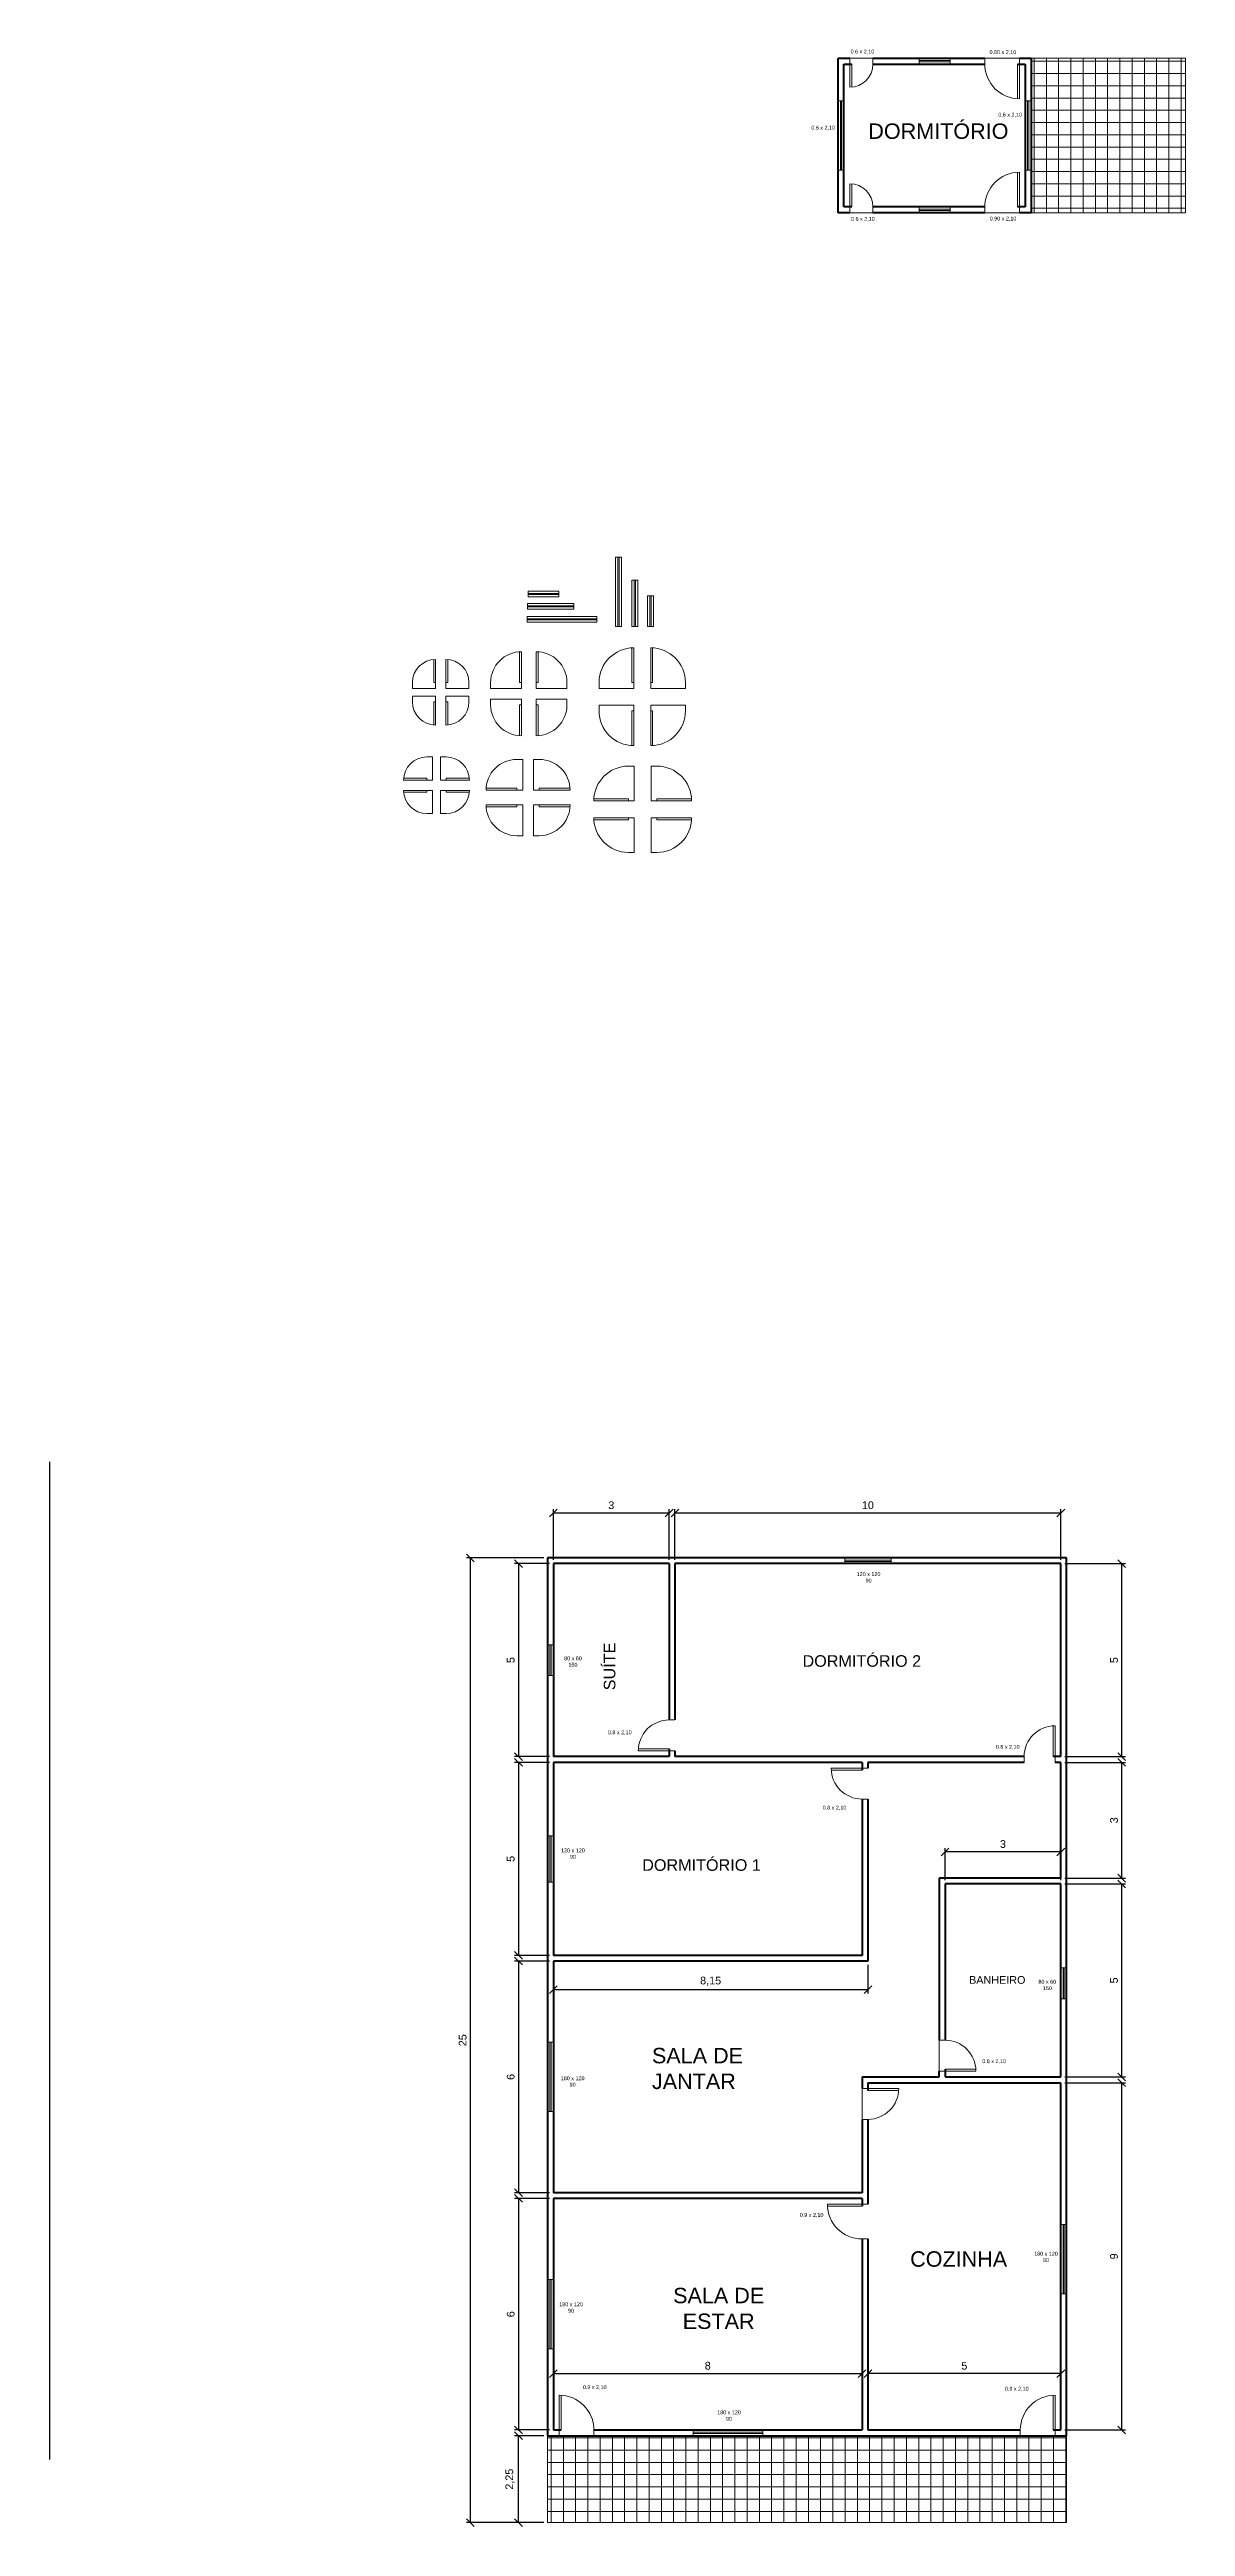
# Model space of a CAD drawing. Header units: millimetres. Extents: x 2213 to 2478, y 1506 to 1643.
# Drawn here: x 2258.6 to 2288, y 1578.9 to 1643 of the extents above; entities that cross this region are included whole.
import ezdxf

# ---------------------------------------------------------------- set-up
doc = ezdxf.new("R2010")
doc.units = ezdxf.units.MM
for name, color, linetype, lineweight in [('Detalhes e Hachuras', 1, 'Continuous', 9), ('Paredes', 4, 'Continuous', 40), ('Portas Janelas', 2, 'Continuous', 20), ('Textos', 3, 'Continuous', 30)]:
    doc.layers.add(name, color=color, linetype=linetype, lineweight=lineweight)
doc.styles.get("Standard").update_dxf_attribs({"font": 'arial.ttf'})
doc.dimstyles.new('ISO-25', dxfattribs={"dimtxt": 0.2, "dimasz": 0.2, "dimexe": 0.1, "dimexo": 0.1, "dimgap": 0.1, "dimtad": 1, "dimtxsty": 'Standard', "dimblk": 'OBLIQUE', "dimcen": 0, "dimclrd": 6, "dimclre": 6, "dimclrt": 6, "dimadec": 0, "dimazin": 0, "dimtfac": 1, "dimtmove": 0, "dimatfit": 3, "dimldrblk": 'OBLIQUE', "dimfxl": 1, "dimtfillclr": 6, "dimarcsym": 0})

# ---------------------------------------------------------------- blocks, each defined once
blk = doc.blocks.new('_Oblique')
at = {"color": 0, "linetype": 'ByBlock', "lineweight": -2}
blk.add_line((-0.5, -0.5), (0.5, 0.5), dxfattribs=at)
blk = doc.blocks.new('*D29')
at = {"layer": 'Defpoints', "color": 0, "transparency": 16777216}
for p in [(2271.638, 1603.813), (2270.734, 1598.813), (2271.638, 1598.813)]:
    blk.add_point(p, dxfattribs=at)
at = {"layer": 'Paredes', "color": 6, "lineweight": -2, "transparency": 16777216}
for p, q in [((2271.538, 1603.813), (2270.634, 1603.813)), ((2270.734, 1603.813), (2270.734, 1598.813)), ((2271.538, 1598.813), (2270.634, 1598.813))]:
    blk.add_line(p, q, dxfattribs=at)
at = {"layer": 'Paredes', "color": 6, "lineweight": -2, "transparency": 16777216, "xscale": 0.2, "yscale": 0.2, "zscale": 0.2}
for p, rotation in [((2270.734, 1603.813), 90), ((2270.734, 1598.813), 270)]:
    blk.add_blockref('_Oblique', p, dxfattribs=dict(at, rotation=rotation))
at = {"layer": 'Paredes', "color": 6, "transparency": 16777216, "insert": (2270.532, 1601.313), "char_height": 0.2, "attachment_point": 5, "rotation": 90}
blk.add_mtext('5', dxfattribs=at)
blk = doc.blocks.new('*D30')
at = {"layer": 'Defpoints', "color": 0, "transparency": 16777216}
for p in [(2271.638, 1598.663), (2270.734, 1593.663), (2271.638, 1593.663)]:
    blk.add_point(p, dxfattribs=at)
at = {"layer": 'Paredes', "color": 6, "lineweight": -2, "transparency": 16777216}
for p, q in [((2271.538, 1598.663), (2270.634, 1598.663)), ((2270.734, 1598.663), (2270.734, 1593.663)), ((2271.538, 1593.663), (2270.634, 1593.663))]:
    blk.add_line(p, q, dxfattribs=at)
at = {"layer": 'Paredes', "color": 6, "lineweight": -2, "transparency": 16777216, "xscale": 0.2, "yscale": 0.2, "zscale": 0.2}
for p, rotation in [((2270.734, 1598.663), 90), ((2270.734, 1593.663), 270)]:
    blk.add_blockref('_Oblique', p, dxfattribs=dict(at, rotation=rotation))
at = {"layer": 'Paredes', "color": 6, "transparency": 16777216, "insert": (2270.532, 1596.163), "char_height": 0.2, "attachment_point": 5, "rotation": 90}
blk.add_mtext('5', dxfattribs=at)
blk = doc.blocks.new('*D31')
at = {"layer": 'Defpoints', "color": 0, "transparency": 16777216}
for p in [(2271.638, 1593.513), (2270.734, 1587.513), (2271.638, 1587.513)]:
    blk.add_point(p, dxfattribs=at)
at = {"layer": 'Paredes', "color": 6, "lineweight": -2, "transparency": 16777216}
for p, q in [((2271.538, 1593.513), (2270.634, 1593.513)), ((2270.734, 1593.513), (2270.734, 1587.513)), ((2271.538, 1587.513), (2270.634, 1587.513))]:
    blk.add_line(p, q, dxfattribs=at)
at = {"layer": 'Paredes', "color": 6, "lineweight": -2, "transparency": 16777216, "xscale": 0.2, "yscale": 0.2, "zscale": 0.2}
for p, rotation in [((2270.734, 1593.513), 90), ((2270.734, 1587.513), 270)]:
    blk.add_blockref('_Oblique', p, dxfattribs=dict(at, rotation=rotation))
at = {"layer": 'Paredes', "color": 6, "transparency": 16777216, "insert": (2270.532, 1590.513), "char_height": 0.2, "attachment_point": 5, "rotation": 90}
blk.add_mtext('6', dxfattribs=at)
blk = doc.blocks.new('*D32')
at = {"layer": 'Defpoints', "color": 0, "transparency": 16777216}
for p in [(2271.638, 1587.363), (2270.734, 1581.363), (2271.638, 1581.363)]:
    blk.add_point(p, dxfattribs=at)
at = {"layer": 'Paredes', "color": 6, "lineweight": -2, "transparency": 16777216}
for p, q in [((2271.538, 1587.363), (2270.634, 1587.363)), ((2270.734, 1587.363), (2270.734, 1581.363)), ((2271.538, 1581.363), (2270.634, 1581.363))]:
    blk.add_line(p, q, dxfattribs=at)
at = {"layer": 'Paredes', "color": 6, "lineweight": -2, "transparency": 16777216, "xscale": 0.2, "yscale": 0.2, "zscale": 0.2}
for p, rotation in [((2270.734, 1587.363), 90), ((2270.734, 1581.363), 270)]:
    blk.add_blockref('_Oblique', p, dxfattribs=dict(at, rotation=rotation))
at = {"layer": 'Paredes', "color": 6, "transparency": 16777216, "insert": (2270.532, 1584.363), "char_height": 0.2, "attachment_point": 5, "rotation": 90}
blk.add_mtext('6', dxfattribs=at)
blk = doc.blocks.new('*D33')
at = {"layer": 'Defpoints', "color": 0, "transparency": 16777216}
for p in [(2270.734, 1581.213), (2271.488, 1581.213), (2271.488, 1578.963)]:
    blk.add_point(p, dxfattribs=at)
at = {"layer": 'Paredes', "color": 6, "lineweight": -2, "transparency": 16777216}
for p, q in [((2271.388, 1581.213), (2270.634, 1581.213)), ((2270.734, 1578.963), (2270.734, 1581.213)), ((2271.388, 1578.963), (2270.634, 1578.963))]:
    blk.add_line(p, q, dxfattribs=at)
at = {"layer": 'Paredes', "color": 6, "lineweight": -2, "transparency": 16777216, "xscale": 0.2, "yscale": 0.2, "zscale": 0.2}
for p, rotation in [((2270.734, 1581.213), 90), ((2270.734, 1578.963), 270)]:
    blk.add_blockref('_Oblique', p, dxfattribs=dict(at, rotation=rotation))
at = {"layer": 'Paredes', "color": 6, "transparency": 16777216, "insert": (2270.514, 1580.088), "char_height": 0.2, "attachment_point": 5, "rotation": 90}
blk.add_mtext('2,25', dxfattribs=at)
blk = doc.blocks.new('*D34')
at = {"layer": 'Defpoints', "color": 0, "transparency": 16777216}
for p in [(2269.489, 1603.963), (2271.488, 1603.963), (2271.488, 1578.963)]:
    blk.add_point(p, dxfattribs=at)
at = {"layer": 'Paredes', "color": 6, "lineweight": -2, "transparency": 16777216}
for p, q in [((2271.388, 1603.963), (2269.389, 1603.963)), ((2269.489, 1578.963), (2269.489, 1603.963)), ((2271.388, 1578.963), (2269.389, 1578.963))]:
    blk.add_line(p, q, dxfattribs=at)
at = {"layer": 'Paredes', "color": 6, "lineweight": -2, "transparency": 16777216, "xscale": 0.2, "yscale": 0.2, "zscale": 0.2}
for p, rotation in [((2269.489, 1603.963), 90), ((2269.489, 1578.963), 270)]:
    blk.add_blockref('_Oblique', p, dxfattribs=dict(at, rotation=rotation))
at = {"layer": 'Paredes', "color": 6, "transparency": 16777216, "insert": (2269.287, 1591.463), "char_height": 0.2, "attachment_point": 5, "rotation": 90}
blk.add_mtext('25', dxfattribs=at)
blk = doc.blocks.new('*D35')
at = {"layer": 'Defpoints', "color": 0, "transparency": 16777216}
for p in [(2279.638, 1582.825), (2271.638, 1581.363), (2279.638, 1581.363)]:
    blk.add_point(p, dxfattribs=at)
at = {"layer": 'Paredes', "color": 6, "lineweight": -2, "transparency": 16777216}
for p, q in [((2271.638, 1581.463), (2271.638, 1582.925)), ((2279.638, 1581.463), (2279.638, 1582.925)), ((2271.638, 1582.825), (2279.638, 1582.825))]:
    blk.add_line(p, q, dxfattribs=at)
at = {"layer": 'Paredes', "color": 6, "lineweight": -2, "transparency": 16777216, "xscale": 0.2, "yscale": 0.2, "zscale": 0.2, "rotation": 180}
blk.add_blockref('_Oblique', (2271.638, 1582.825), dxfattribs=at)
at = {"layer": 'Paredes', "color": 6, "lineweight": -2, "transparency": 16777216, "xscale": 0.2, "yscale": 0.2, "zscale": 0.2}
blk.add_blockref('_Oblique', (2279.638, 1582.825), dxfattribs=at)
at = {"layer": 'Paredes', "color": 6, "transparency": 16777216, "insert": (2275.638, 1583.028), "char_height": 0.2, "attachment_point": 5}
blk.add_mtext('8', dxfattribs=at)
blk = doc.blocks.new('*D36')
at = {"layer": 'Defpoints', "color": 0, "transparency": 16777216}
for p in [(2279.788, 1582.825), (2279.788, 1581.363), (2284.788, 1581.363)]:
    blk.add_point(p, dxfattribs=at)
at = {"layer": 'Paredes', "color": 6, "lineweight": -2, "transparency": 16777216}
for p, q in [((2279.788, 1581.463), (2279.788, 1582.925)), ((2284.788, 1581.463), (2284.788, 1582.925)), ((2284.788, 1582.825), (2279.788, 1582.825))]:
    blk.add_line(p, q, dxfattribs=at)
at = {"layer": 'Paredes', "color": 6, "lineweight": -2, "transparency": 16777216, "xscale": 0.2, "yscale": 0.2, "zscale": 0.2, "rotation": 180}
blk.add_blockref('_Oblique', (2279.788, 1582.825), dxfattribs=at)
at = {"layer": 'Paredes', "color": 6, "lineweight": -2, "transparency": 16777216, "xscale": 0.2, "yscale": 0.2, "zscale": 0.2}
blk.add_blockref('_Oblique', (2284.788, 1582.825), dxfattribs=at)
at = {"layer": 'Paredes', "color": 6, "transparency": 16777216, "insert": (2282.288, 1583.027), "char_height": 0.2, "attachment_point": 5}
blk.add_mtext('5', dxfattribs=at)
blk = doc.blocks.new('*D37')
at = {"layer": 'Defpoints', "color": 0, "transparency": 16777216}
for p in [(2284.788, 1590.363), (2286.368, 1590.363), (2284.788, 1581.363)]:
    blk.add_point(p, dxfattribs=at)
at = {"layer": 'Paredes', "color": 6, "lineweight": -2, "transparency": 16777216}
for p, q in [((2284.888, 1590.363), (2286.468, 1590.363)), ((2286.368, 1581.363), (2286.368, 1590.363)), ((2284.888, 1581.363), (2286.468, 1581.363))]:
    blk.add_line(p, q, dxfattribs=at)
at = {"layer": 'Paredes', "color": 6, "lineweight": -2, "transparency": 16777216, "xscale": 0.2, "yscale": 0.2, "zscale": 0.2}
for p, rotation in [((2286.368, 1590.363), 90), ((2286.368, 1581.363), 270)]:
    blk.add_blockref('_Oblique', p, dxfattribs=dict(at, rotation=rotation))
at = {"layer": 'Paredes', "color": 6, "transparency": 16777216, "insert": (2286.166, 1585.863), "char_height": 0.2, "attachment_point": 5, "rotation": 90}
blk.add_mtext('9', dxfattribs=at)
blk = doc.blocks.new('*D38')
at = {"layer": 'Defpoints', "color": 0, "transparency": 16777216}
for p in [(2281.788, 1596.344), (2281.788, 1595.513), (2284.788, 1595.513)]:
    blk.add_point(p, dxfattribs=at)
at = {"layer": 'Paredes', "color": 6, "lineweight": -2, "transparency": 16777216}
for p, q in [((2281.788, 1595.613), (2281.788, 1596.444)), ((2284.788, 1596.344), (2281.788, 1596.344)), ((2284.788, 1595.613), (2284.788, 1596.444))]:
    blk.add_line(p, q, dxfattribs=at)
at = {"layer": 'Paredes', "color": 6, "lineweight": -2, "transparency": 16777216, "xscale": 0.2, "yscale": 0.2, "zscale": 0.2, "rotation": 180}
blk.add_blockref('_Oblique', (2281.788, 1596.344), dxfattribs=at)
at = {"layer": 'Paredes', "color": 6, "lineweight": -2, "transparency": 16777216, "xscale": 0.2, "yscale": 0.2, "zscale": 0.2}
blk.add_blockref('_Oblique', (2284.788, 1596.344), dxfattribs=at)
at = {"layer": 'Paredes', "color": 6, "transparency": 16777216, "insert": (2283.288, 1596.546), "char_height": 0.2, "attachment_point": 5}
blk.add_mtext('3', dxfattribs=at)
blk = doc.blocks.new('*D39')
at = {"layer": 'Defpoints', "color": 0, "transparency": 16777216}
for p in [(2271.638, 1593.513), (2279.788, 1593.513), (2271.638, 1592.771)]:
    blk.add_point(p, dxfattribs=at)
at = {"layer": 'Paredes', "color": 6, "lineweight": -2, "transparency": 16777216}
for p, q in [((2271.638, 1593.413), (2271.638, 1592.671)), ((2279.788, 1593.413), (2279.788, 1592.671)), ((2279.788, 1592.771), (2271.638, 1592.771))]:
    blk.add_line(p, q, dxfattribs=at)
at = {"layer": 'Paredes', "color": 6, "lineweight": -2, "transparency": 16777216, "xscale": 0.2, "yscale": 0.2, "zscale": 0.2, "rotation": 180}
blk.add_blockref('_Oblique', (2271.638, 1592.771), dxfattribs=at)
at = {"layer": 'Paredes', "color": 6, "lineweight": -2, "transparency": 16777216, "xscale": 0.2, "yscale": 0.2, "zscale": 0.2}
blk.add_blockref('_Oblique', (2279.788, 1592.771), dxfattribs=at)
at = {"layer": 'Paredes', "color": 6, "transparency": 16777216, "insert": (2275.713, 1592.991), "char_height": 0.2, "attachment_point": 5}
blk.add_mtext('8,15', dxfattribs=at)
blk = doc.blocks.new('*D40')
at = {"layer": 'Defpoints', "color": 0, "transparency": 16777216}
for p in [(2284.788, 1595.513), (2286.368, 1595.513), (2284.788, 1590.513)]:
    blk.add_point(p, dxfattribs=at)
at = {"layer": 'Paredes', "color": 6, "lineweight": -2, "transparency": 16777216}
for p, q in [((2284.888, 1595.513), (2286.468, 1595.513)), ((2286.368, 1590.513), (2286.368, 1595.513)), ((2284.888, 1590.513), (2286.468, 1590.513))]:
    blk.add_line(p, q, dxfattribs=at)
at = {"layer": 'Paredes', "color": 6, "lineweight": -2, "transparency": 16777216, "xscale": 0.2, "yscale": 0.2, "zscale": 0.2}
for p, rotation in [((2286.368, 1595.513), 90), ((2286.368, 1590.513), 270)]:
    blk.add_blockref('_Oblique', p, dxfattribs=dict(at, rotation=rotation))
at = {"layer": 'Paredes', "color": 6, "transparency": 16777216, "insert": (2286.166, 1593.013), "char_height": 0.2, "attachment_point": 5, "rotation": 90}
blk.add_mtext('5', dxfattribs=at)
blk = doc.blocks.new('*D41')
at = {"layer": 'Defpoints', "color": 0, "transparency": 16777216}
for p in [(2284.788, 1598.663), (2286.368, 1598.663), (2284.788, 1595.663)]:
    blk.add_point(p, dxfattribs=at)
at = {"layer": 'Paredes', "color": 6, "lineweight": -2, "transparency": 16777216}
for p, q in [((2284.888, 1598.663), (2286.468, 1598.663)), ((2286.368, 1595.663), (2286.368, 1598.663)), ((2284.888, 1595.663), (2286.468, 1595.663))]:
    blk.add_line(p, q, dxfattribs=at)
at = {"layer": 'Paredes', "color": 6, "lineweight": -2, "transparency": 16777216, "xscale": 0.2, "yscale": 0.2, "zscale": 0.2}
for p, rotation in [((2286.368, 1598.663), 90), ((2286.368, 1595.663), 270)]:
    blk.add_blockref('_Oblique', p, dxfattribs=dict(at, rotation=rotation))
at = {"layer": 'Paredes', "color": 6, "transparency": 16777216, "insert": (2286.166, 1597.163), "char_height": 0.2, "attachment_point": 5, "rotation": 90}
blk.add_mtext('3', dxfattribs=at)
blk = doc.blocks.new('*D42')
at = {"layer": 'Defpoints', "color": 0, "transparency": 16777216}
for p in [(2284.788, 1603.813), (2286.368, 1603.813), (2284.788, 1598.813)]:
    blk.add_point(p, dxfattribs=at)
at = {"layer": 'Paredes', "color": 6, "lineweight": -2, "transparency": 16777216}
for p, q in [((2284.888, 1603.813), (2286.468, 1603.813)), ((2286.368, 1598.813), (2286.368, 1603.813)), ((2284.888, 1598.813), (2286.468, 1598.813))]:
    blk.add_line(p, q, dxfattribs=at)
at = {"layer": 'Paredes', "color": 6, "lineweight": -2, "transparency": 16777216, "xscale": 0.2, "yscale": 0.2, "zscale": 0.2}
for p, rotation in [((2286.368, 1603.813), 90), ((2286.368, 1598.813), 270)]:
    blk.add_blockref('_Oblique', p, dxfattribs=dict(at, rotation=rotation))
at = {"layer": 'Paredes', "color": 6, "transparency": 16777216, "insert": (2286.166, 1601.313), "char_height": 0.2, "attachment_point": 5, "rotation": 90}
blk.add_mtext('5', dxfattribs=at)
blk = doc.blocks.new('*D43')
at = {"layer": 'Defpoints', "color": 0, "transparency": 16777216}
for p in [(2274.788, 1605.124), (2274.788, 1603.813), (2284.788, 1603.813)]:
    blk.add_point(p, dxfattribs=at)
at = {"layer": 'Paredes', "color": 6, "lineweight": -2, "transparency": 16777216}
for p, q in [((2274.788, 1603.913), (2274.788, 1605.224)), ((2284.788, 1605.124), (2274.788, 1605.124)), ((2284.788, 1603.913), (2284.788, 1605.224))]:
    blk.add_line(p, q, dxfattribs=at)
at = {"layer": 'Paredes', "color": 6, "lineweight": -2, "transparency": 16777216, "xscale": 0.2, "yscale": 0.2, "zscale": 0.2, "rotation": 180}
blk.add_blockref('_Oblique', (2274.788, 1605.124), dxfattribs=at)
at = {"layer": 'Paredes', "color": 6, "lineweight": -2, "transparency": 16777216, "xscale": 0.2, "yscale": 0.2, "zscale": 0.2}
blk.add_blockref('_Oblique', (2284.788, 1605.124), dxfattribs=at)
at = {"layer": 'Paredes', "color": 6, "transparency": 16777216, "insert": (2279.788, 1605.326), "char_height": 0.2, "attachment_point": 5}
blk.add_mtext('10', dxfattribs=at)
blk = doc.blocks.new('*D44')
at = {"layer": 'Defpoints', "color": 0, "transparency": 16777216}
for p in [(2271.638, 1605.124), (2271.638, 1603.813), (2274.638, 1603.813)]:
    blk.add_point(p, dxfattribs=at)
at = {"layer": 'Paredes', "color": 6, "lineweight": -2, "transparency": 16777216}
for p, q in [((2271.638, 1603.913), (2271.638, 1605.224)), ((2274.638, 1605.124), (2271.638, 1605.124)), ((2274.638, 1603.913), (2274.638, 1605.224))]:
    blk.add_line(p, q, dxfattribs=at)
at = {"layer": 'Paredes', "color": 6, "lineweight": -2, "transparency": 16777216, "xscale": 0.2, "yscale": 0.2, "zscale": 0.2, "rotation": 180}
blk.add_blockref('_Oblique', (2271.638, 1605.124), dxfattribs=at)
at = {"layer": 'Paredes', "color": 6, "lineweight": -2, "transparency": 16777216, "xscale": 0.2, "yscale": 0.2, "zscale": 0.2}
blk.add_blockref('_Oblique', (2274.638, 1605.124), dxfattribs=at)
at = {"layer": 'Paredes', "color": 6, "transparency": 16777216, "insert": (2273.138, 1605.326), "char_height": 0.2, "attachment_point": 5}
blk.add_mtext('3', dxfattribs=at)

msp = doc.modelspace()

# ---------------------------------------------------------------- hatches: boundary and pattern name
at = {"layer": 'Detalhes e Hachuras'}
h = msp.add_hatch(dxfattribs=at)
h.set_pattern_fill('NET', color=256, scale=0.1)
h.paths.add_polyline_path([(2288.018, 1642.822), (2284.018, 1642.822), (2284.018, 1638.822), (2288.018, 1638.822)])
h = msp.add_hatch(dxfattribs=at)
h.set_pattern_fill('NET', color=256, scale=0.1)
h.set_pattern_definition([(0, (-5.84864, -8.56317), (0, 0.3175), []), (90, (-5.84864, -8.56317), (-0.3175, 2e-17), [])])
h.paths.add_polyline_path([(2284.938, 1578.963), (2284.938, 1581.213), (2271.488, 1581.213), (2271.488, 1578.963)])

# ---------------------------------------------------------------- linework, layer by layer
msp.add_line((2258.581, 1606.452), (2258.581, 1580.6))
for p, q in [((2288.018, 1642.822), (2284.018, 1642.822)), ((2288.018, 1638.822), (2288.018, 1642.822)), ((2284.018, 1638.822), (2288.018, 1638.822)), ((2271.488, 1578.963), (2271.488, 1581.213)), ((2284.938, 1578.963), (2284.938, 1581.213)), ((2271.488, 1578.963), (2284.938, 1578.963))]:
    msp.add_line(p, q, dxfattribs=at)
at = {"layer": 'Paredes'}
for p, q in [((2279.018, 1642.822), (2279.318, 1642.822)), ((2279.018, 1638.822), (2279.018, 1642.822)), ((2279.168, 1642.672), (2279.368, 1642.672)), ((2279.168, 1638.972), (2279.168, 1642.672)), ((2279.918, 1642.822), (2282.818, 1642.822)), ((2279.918, 1642.672), (2282.818, 1642.672)), ((2283.668, 1642.672), (2283.868, 1642.672)), ((2283.718, 1642.822), (2284.018, 1642.822)), ((2283.868, 1642.672), (2283.868, 1638.972)), ((2284.018, 1642.822), (2284.018, 1638.822)), ((2279.318, 1638.822), (2279.018, 1638.822)), ((2279.368, 1638.972), (2279.168, 1638.972)), ((2282.818, 1638.972), (2279.918, 1638.972)), ((2282.818, 1638.822), (2279.918, 1638.822)), ((2283.868, 1638.972), (2283.668, 1638.972)), ((2284.018, 1638.822), (2283.718, 1638.822)), ((2271.488, 1603.963), (2271.488, 1581.213)), ((2284.938, 1603.963), (2271.488, 1603.963)), ((2271.638, 1603.813), (2271.638, 1598.813)), ((2274.638, 1603.813), (2271.638, 1603.813)), ((2274.638, 1603.813), (2274.638, 1599.763)), ((2284.788, 1603.813), (2274.788, 1603.813)), ((2274.788, 1603.813), (2274.788, 1599.763)), ((2284.788, 1598.813), (2284.788, 1603.813)), ((2284.938, 1581.213), (2284.938, 1603.963)), ((2274.638, 1599.013), (2274.638, 1598.813)), ((2274.788, 1598.963), (2274.788, 1598.813)), ((2274.638, 1598.813), (2271.638, 1598.813)), ((2271.638, 1598.663), (2271.638, 1593.663)), ((2279.638, 1598.663), (2271.638, 1598.663)), ((2283.838, 1598.813), (2274.788, 1598.813)), ((2279.638, 1598.663), (2279.638, 1598.463)), ((2279.788, 1598.663), (2279.788, 1598.513)), ((2283.838, 1598.663), (2279.788, 1598.663)), ((2284.788, 1598.813), (2284.588, 1598.813)), ((2284.788, 1598.663), (2284.638, 1598.663)), ((2284.788, 1595.663), (2284.788, 1598.663)), ((2279.638, 1597.713), (2279.638, 1593.663)), ((2279.788, 1597.713), (2279.788, 1593.513)), ((2284.788, 1595.663), (2281.638, 1595.663)), ((2281.638, 1595.663), (2281.638, 1591.463)), ((2284.788, 1595.513), (2281.788, 1595.513)), ((2281.788, 1595.513), (2281.788, 1591.463)), ((2284.788, 1590.513), (2284.788, 1595.513)), ((2279.638, 1593.663), (2271.638, 1593.663)), ((2279.788, 1593.513), (2271.638, 1593.513)), ((2271.638, 1593.513), (2271.638, 1587.513)), ((2281.638, 1590.513), (2281.638, 1590.663)), ((2281.788, 1590.713), (2281.788, 1590.513)), ((2279.638, 1590.513), (2281.638, 1590.513)), ((2279.638, 1590.513), (2279.638, 1590.213)), ((2279.788, 1590.363), (2284.788, 1590.363)), ((2279.788, 1590.363), (2279.788, 1590.163)), ((2281.788, 1590.513), (2284.788, 1590.513)), ((2284.788, 1581.363), (2284.788, 1590.363)), ((2279.638, 1589.413), (2279.638, 1587.513)), ((2279.788, 1589.413), (2279.788, 1587.213)), ((2279.638, 1587.513), (2271.638, 1587.513)), ((2279.638, 1587.363), (2271.638, 1587.363)), ((2271.638, 1587.363), (2271.638, 1581.363)), ((2279.638, 1587.363), (2279.638, 1587.163)), ((2279.638, 1586.313), (2279.638, 1581.363)), ((2279.788, 1586.313), (2279.788, 1581.363)), ((2271.488, 1581.213), (2284.938, 1581.213)), ((2271.638, 1581.363), (2271.838, 1581.363)), ((2272.688, 1581.363), (2279.638, 1581.363)), ((2279.788, 1581.363), (2283.738, 1581.363)), ((2284.588, 1581.363), (2284.788, 1581.363))]:
    msp.add_line(p, q, dxfattribs=at)
at = {"layer": 'Portas Janelas'}
for p, q in [((2279.318, 1642.672), (2279.318, 1642.822)), ((2279.318, 1642.822), (2279.918, 1642.822)), ((2279.318, 1642.672), (2279.318, 1642.072)), ((2279.368, 1642.672), (2279.318, 1642.672)), ((2279.368, 1642.074), (2279.368, 1642.672)), ((2279.918, 1642.822), (2279.918, 1642.672)), ((2281.118, 1642.822), (2281.918, 1642.822)), ((2281.118, 1642.672), (2281.118, 1642.822)), ((2281.118, 1642.762), (2281.918, 1642.762)), ((2281.918, 1642.732), (2281.118, 1642.732)), ((2281.918, 1642.672), (2281.118, 1642.672)), ((2281.918, 1642.822), (2281.918, 1642.672)), ((2282.818, 1642.822), (2282.818, 1642.672)), ((2282.818, 1642.822), (2283.718, 1642.822)), ((2283.668, 1641.773), (2283.668, 1642.672)), ((2283.668, 1642.672), (2283.718, 1642.672)), ((2283.718, 1642.822), (2283.718, 1642.672)), ((2283.718, 1642.672), (2283.718, 1641.772)), ((2279.018, 1639.922), (2279.018, 1641.722)), ((2279.018, 1641.722), (2279.168, 1641.722)), ((2279.078, 1639.922), (2279.078, 1641.722)), ((2279.108, 1641.722), (2279.108, 1639.922)), ((2279.168, 1641.722), (2279.168, 1639.922)), ((2283.868, 1639.922), (2283.868, 1641.722)), ((2283.868, 1641.722), (2284.018, 1641.722)), ((2283.928, 1639.922), (2283.928, 1641.722)), ((2283.958, 1641.722), (2283.958, 1639.922)), ((2284.018, 1641.722), (2284.018, 1639.922)), ((2279.168, 1639.922), (2279.018, 1639.922)), ((2279.318, 1638.972), (2279.318, 1639.572)), ((2279.368, 1639.569), (2279.368, 1638.972)), ((2283.668, 1639.87), (2283.668, 1638.972)), ((2283.718, 1638.972), (2283.718, 1639.872)), ((2284.018, 1639.922), (2283.868, 1639.922)), ((2279.368, 1638.972), (2279.318, 1638.972)), ((2279.318, 1638.972), (2279.318, 1638.822)), ((2279.318, 1638.822), (2279.918, 1638.822)), ((2279.918, 1638.822), (2279.918, 1638.972)), ((2281.118, 1638.972), (2281.918, 1638.972)), ((2281.118, 1638.822), (2281.118, 1638.972)), ((2281.118, 1638.912), (2281.918, 1638.912)), ((2281.918, 1638.882), (2281.118, 1638.882)), ((2281.918, 1638.822), (2281.118, 1638.822)), ((2281.918, 1638.972), (2281.918, 1638.822)), ((2282.818, 1638.822), (2282.818, 1638.972)), ((2282.818, 1638.822), (2283.718, 1638.822)), ((2283.668, 1638.972), (2283.718, 1638.972)), ((2283.718, 1638.822), (2283.718, 1638.972)), ((2273.249, 1628.097), (2273.249, 1629.897)), ((2273.249, 1629.897), (2273.399, 1629.897)), ((2273.309, 1628.097), (2273.309, 1629.897)), ((2273.339, 1629.897), (2273.339, 1628.097)), ((2273.399, 1629.897), (2273.399, 1628.097)), ((2273.823, 1629.297), (2273.673, 1629.297)), ((2273.673, 1629.297), (2273.673, 1628.097)), ((2273.733, 1629.297), (2273.733, 1628.097)), ((2273.763, 1628.097), (2273.763, 1629.297)), ((2273.823, 1628.097), (2273.823, 1629.297)), ((2270.97, 1628.697), (2270.97, 1628.547)), ((2272.17, 1628.697), (2270.97, 1628.697)), ((2272.17, 1628.637), (2270.97, 1628.637)), ((2270.97, 1628.607), (2272.17, 1628.607)), ((2270.97, 1628.547), (2272.17, 1628.547)), ((2270.98, 1629.017), (2271.78, 1629.017)), ((2270.98, 1628.867), (2270.98, 1629.017)), ((2270.98, 1628.957), (2271.78, 1628.957)), ((2271.78, 1628.927), (2270.98, 1628.927)), ((2271.78, 1628.867), (2270.98, 1628.867)), ((2271.78, 1629.017), (2271.78, 1628.867)), ((2272.17, 1628.547), (2272.17, 1628.697)), ((2274.079, 1628.097), (2274.079, 1628.897)), ((2274.079, 1628.897), (2274.229, 1628.897)), ((2274.139, 1628.097), (2274.139, 1628.897)), ((2274.169, 1628.897), (2274.169, 1628.097)), ((2274.229, 1628.897), (2274.229, 1628.097)), ((2270.961, 1628.361), (2272.761, 1628.361)), ((2270.961, 1628.211), (2270.961, 1628.361)), ((2270.961, 1628.301), (2272.761, 1628.301)), ((2272.761, 1628.271), (2270.961, 1628.271)), ((2272.761, 1628.211), (2270.961, 1628.211)), ((2272.761, 1628.361), (2272.761, 1628.211)), ((2273.399, 1628.097), (2273.249, 1628.097)), ((2273.673, 1628.097), (2273.823, 1628.097)), ((2274.229, 1628.097), (2274.079, 1628.097)), ((2268.536, 1627.244), (2268.536, 1626.646)), ((2268.586, 1626.646), (2268.586, 1627.246)), ((2268.851, 1626.646), (2268.851, 1627.246)), ((2268.901, 1627.244), (2268.901, 1626.646)), ((2270.762, 1627.444), (2270.762, 1626.646)), ((2270.812, 1626.646), (2270.812, 1627.446)), ((2271.19, 1626.646), (2271.19, 1627.446)), ((2271.24, 1627.444), (2271.24, 1626.646)), ((2273.671, 1627.544), (2273.671, 1626.646)), ((2273.721, 1626.646), (2273.721, 1627.546)), ((2274.159, 1626.646), (2274.159, 1627.546)), ((2274.209, 1627.544), (2274.209, 1626.646)), ((2267.986, 1626.496), (2267.986, 1626.646)), ((2268.586, 1626.496), (2267.986, 1626.496)), ((2268.536, 1626.646), (2268.586, 1626.646)), ((2268.586, 1626.646), (2268.586, 1626.496)), ((2268.901, 1626.646), (2268.851, 1626.646)), ((2268.851, 1626.646), (2268.851, 1626.496)), ((2268.851, 1626.496), (2269.451, 1626.496)), ((2269.451, 1626.496), (2269.451, 1626.646)), ((2270.012, 1626.646), (2270.012, 1626.496)), ((2270.012, 1626.496), (2270.812, 1626.496)), ((2270.762, 1626.646), (2270.812, 1626.646)), ((2270.812, 1626.496), (2270.812, 1626.646)), ((2271.19, 1626.496), (2271.19, 1626.646)), ((2271.24, 1626.646), (2271.19, 1626.646)), ((2271.99, 1626.496), (2271.19, 1626.496)), ((2271.99, 1626.646), (2271.99, 1626.496)), ((2272.821, 1626.496), (2272.821, 1626.646)), ((2272.821, 1626.496), (2273.721, 1626.496)), ((2273.671, 1626.646), (2273.721, 1626.646)), ((2273.721, 1626.496), (2273.721, 1626.646)), ((2274.159, 1626.496), (2274.159, 1626.646)), ((2274.209, 1626.646), (2274.159, 1626.646)), ((2275.059, 1626.496), (2274.159, 1626.496)), ((2275.059, 1626.496), (2275.059, 1626.646)), ((2268.586, 1626.294), (2267.986, 1626.294)), ((2267.986, 1626.294), (2267.986, 1626.144)), ((2268.536, 1625.546), (2268.536, 1626.144)), ((2268.536, 1626.144), (2268.586, 1626.144)), ((2268.586, 1626.144), (2268.586, 1626.294)), ((2268.586, 1626.144), (2268.586, 1625.544)), ((2268.851, 1626.144), (2268.851, 1626.294)), ((2268.851, 1626.294), (2269.451, 1626.294)), ((2268.851, 1626.144), (2268.851, 1625.544)), ((2268.901, 1626.144), (2268.851, 1626.144)), ((2268.901, 1625.546), (2268.901, 1626.144)), ((2269.451, 1626.294), (2269.451, 1626.144)), ((2270.012, 1626.068), (2270.012, 1626.218)), ((2270.012, 1626.218), (2270.812, 1626.218)), ((2270.762, 1625.269), (2270.762, 1626.068)), ((2270.762, 1626.068), (2270.812, 1626.068)), ((2270.812, 1626.218), (2270.812, 1626.068)), ((2270.812, 1626.068), (2270.812, 1625.268)), ((2271.99, 1626.218), (2271.19, 1626.218)), ((2271.19, 1626.218), (2271.19, 1626.068)), ((2271.19, 1626.068), (2271.19, 1625.268)), ((2271.24, 1626.068), (2271.19, 1626.068)), ((2271.24, 1625.269), (2271.24, 1626.068)), ((2271.99, 1626.068), (2271.99, 1626.218)), ((2272.821, 1626.062), (2272.821, 1625.912)), ((2272.821, 1626.062), (2273.721, 1626.062)), ((2273.671, 1625.013), (2273.671, 1625.912)), ((2273.671, 1625.912), (2273.721, 1625.912)), ((2273.721, 1626.062), (2273.721, 1625.912)), ((2273.721, 1625.912), (2273.721, 1625.012)), ((2275.059, 1626.062), (2274.159, 1626.062)), ((2274.159, 1626.062), (2274.159, 1625.912)), ((2274.159, 1625.912), (2274.159, 1625.012)), ((2274.209, 1625.912), (2274.159, 1625.912)), ((2274.209, 1625.013), (2274.209, 1625.912)), ((2275.059, 1626.062), (2275.059, 1625.912)), ((2268.507, 1624.717), (2268.357, 1624.717)), ((2268.507, 1624.117), (2268.507, 1624.717)), ((2268.71, 1624.117), (2268.71, 1624.717)), ((2268.71, 1624.717), (2268.86, 1624.717)), ((2270.692, 1624.655), (2270.842, 1624.655)), ((2270.842, 1624.655), (2270.842, 1623.855)), ((2271.27, 1624.655), (2271.12, 1624.655)), ((2271.12, 1624.655), (2271.12, 1623.855)), ((2268.357, 1624.117), (2267.757, 1624.117)), ((2267.76, 1624.167), (2268.357, 1624.167)), ((2268.357, 1624.167), (2268.357, 1624.117)), ((2268.357, 1624.117), (2268.507, 1624.117)), ((2268.86, 1624.117), (2268.71, 1624.117)), ((2269.458, 1624.167), (2268.86, 1624.167)), ((2268.86, 1624.167), (2268.86, 1624.117)), ((2268.86, 1624.117), (2269.46, 1624.117)), ((2273.735, 1624.48), (2273.585, 1624.48)), ((2273.735, 1624.48), (2273.735, 1623.58)), ((2274.17, 1624.48), (2274.32, 1624.48)), ((2274.17, 1624.48), (2274.17, 1623.58)), ((2268.357, 1623.852), (2267.757, 1623.852)), ((2267.76, 1623.802), (2268.357, 1623.802)), ((2268.357, 1623.802), (2268.357, 1623.852)), ((2268.357, 1623.852), (2268.507, 1623.852)), ((2268.507, 1623.852), (2268.507, 1623.252)), ((2268.86, 1623.852), (2268.71, 1623.852)), ((2268.71, 1623.852), (2268.71, 1623.252)), ((2268.86, 1623.852), (2269.46, 1623.852)), ((2268.86, 1623.802), (2268.86, 1623.852)), ((2269.458, 1623.802), (2268.86, 1623.802)), ((2270.692, 1623.855), (2269.892, 1623.855)), ((2270.692, 1623.478), (2269.892, 1623.478)), ((2269.893, 1623.905), (2270.692, 1623.905)), ((2269.893, 1623.428), (2270.692, 1623.428)), ((2270.692, 1623.905), (2270.692, 1623.855)), ((2270.842, 1623.855), (2270.692, 1623.855)), ((2270.842, 1623.478), (2270.692, 1623.478)), ((2270.692, 1623.428), (2270.692, 1623.478)), ((2270.842, 1622.678), (2270.842, 1623.478)), ((2271.12, 1623.855), (2271.27, 1623.855)), ((2271.12, 1622.678), (2271.12, 1623.478)), ((2271.12, 1623.478), (2271.27, 1623.478)), ((2272.068, 1623.905), (2271.27, 1623.905)), ((2271.27, 1623.905), (2271.27, 1623.855)), ((2271.27, 1623.855), (2272.07, 1623.855)), ((2271.27, 1623.478), (2272.07, 1623.478)), ((2271.27, 1623.428), (2271.27, 1623.478)), ((2272.068, 1623.428), (2271.27, 1623.428)), ((2273.585, 1623.58), (2272.685, 1623.58)), ((2272.687, 1623.63), (2273.585, 1623.63)), ((2273.585, 1623.63), (2273.585, 1623.58)), ((2273.735, 1623.58), (2273.585, 1623.58)), ((2274.17, 1623.58), (2274.32, 1623.58)), ((2275.218, 1623.63), (2274.32, 1623.63)), ((2274.32, 1623.63), (2274.32, 1623.58)), ((2274.32, 1623.58), (2275.22, 1623.58)), ((2268.507, 1623.252), (2268.357, 1623.252)), ((2268.71, 1623.252), (2268.86, 1623.252)), ((2270.692, 1622.678), (2270.842, 1622.678)), ((2271.27, 1622.678), (2271.12, 1622.678)), ((2273.585, 1623.142), (2272.685, 1623.142)), ((2272.687, 1623.092), (2273.585, 1623.092)), ((2273.735, 1623.142), (2273.585, 1623.142)), ((2273.585, 1623.092), (2273.585, 1623.142)), ((2273.735, 1622.242), (2273.735, 1623.142)), ((2274.17, 1622.242), (2274.17, 1623.142)), ((2274.17, 1623.142), (2274.32, 1623.142)), ((2274.32, 1623.142), (2275.22, 1623.142)), ((2274.32, 1623.092), (2274.32, 1623.142)), ((2275.218, 1623.092), (2274.32, 1623.092)), ((2273.735, 1622.242), (2273.585, 1622.242)), ((2274.17, 1622.242), (2274.32, 1622.242)), ((2279.188, 1603.963), (2279.188, 1603.813)), ((2280.388, 1603.963), (2279.188, 1603.963)), ((2280.388, 1603.903), (2279.188, 1603.903)), ((2279.188, 1603.873), (2280.388, 1603.873)), ((2279.188, 1603.813), (2280.388, 1603.813)), ((2280.388, 1603.813), (2280.388, 1603.963)), ((2271.488, 1600.913), (2271.488, 1601.713)), ((2271.488, 1601.713), (2271.638, 1601.713)), ((2271.548, 1600.913), (2271.548, 1601.713)), ((2271.578, 1601.713), (2271.578, 1600.913)), ((2271.638, 1601.713), (2271.638, 1600.913)), ((2271.638, 1600.913), (2271.488, 1600.913)), ((2274.638, 1599.763), (2274.788, 1599.763)), ((2284.588, 1599.612), (2284.588, 1598.813)), ((2284.638, 1598.813), (2284.638, 1599.613)), ((2274.638, 1598.963), (2273.838, 1598.963)), ((2273.84, 1599.013), (2274.638, 1599.013)), ((2274.638, 1599.013), (2274.638, 1598.963)), ((2274.788, 1598.963), (2274.638, 1598.963)), ((2279.638, 1598.513), (2278.838, 1598.513)), ((2278.84, 1598.463), (2279.638, 1598.463)), ((2279.788, 1598.513), (2279.638, 1598.513)), ((2279.638, 1598.463), (2279.638, 1598.513)), ((2283.838, 1598.813), (2283.838, 1598.663)), ((2284.588, 1598.813), (2284.638, 1598.813)), ((2284.638, 1598.663), (2284.638, 1598.813)), ((2279.638, 1597.713), (2279.788, 1597.713)), ((2271.638, 1596.763), (2271.488, 1596.763)), ((2271.488, 1596.763), (2271.488, 1595.563)), ((2271.548, 1596.763), (2271.548, 1595.563)), ((2271.578, 1595.563), (2271.578, 1596.763)), ((2271.638, 1595.563), (2271.638, 1596.763)), ((2271.488, 1595.563), (2271.638, 1595.563)), ((2284.788, 1592.538), (2284.788, 1593.338)), ((2284.788, 1593.338), (2284.938, 1593.338)), ((2284.848, 1592.538), (2284.848, 1593.338)), ((2284.878, 1593.338), (2284.878, 1592.538)), ((2284.938, 1593.338), (2284.938, 1592.538)), ((2284.938, 1592.538), (2284.788, 1592.538)), ((2271.488, 1589.613), (2271.488, 1591.413)), ((2271.488, 1591.413), (2271.638, 1591.413)), ((2271.548, 1589.613), (2271.548, 1591.413)), ((2271.578, 1591.413), (2271.578, 1589.613)), ((2271.638, 1591.413), (2271.638, 1589.613)), ((2281.788, 1591.463), (2281.638, 1591.463)), ((2281.638, 1591.463), (2281.638, 1590.663)), ((2281.638, 1590.663), (2281.788, 1590.663)), ((2282.586, 1590.713), (2281.788, 1590.713)), ((2281.788, 1590.713), (2281.788, 1590.663)), ((2281.788, 1590.663), (2282.588, 1590.663)), ((2279.638, 1589.413), (2279.638, 1590.213)), ((2279.638, 1590.213), (2279.788, 1590.213)), ((2279.788, 1590.213), (2280.588, 1590.213)), ((2279.788, 1590.163), (2279.788, 1590.213)), ((2280.586, 1590.163), (2279.788, 1590.163)), ((2271.638, 1589.613), (2271.488, 1589.613)), ((2279.788, 1589.413), (2279.638, 1589.413)), ((2279.638, 1587.213), (2278.738, 1587.213)), ((2278.739, 1587.163), (2279.638, 1587.163)), ((2279.788, 1587.213), (2279.638, 1587.213)), ((2279.638, 1587.163), (2279.638, 1587.213)), ((2279.788, 1586.313), (2279.638, 1586.313)), ((2284.788, 1584.888), (2284.788, 1586.688)), ((2284.788, 1586.688), (2284.938, 1586.688)), ((2284.848, 1584.888), (2284.848, 1586.688)), ((2284.878, 1586.688), (2284.878, 1584.888)), ((2284.938, 1586.688), (2284.938, 1584.888)), ((2271.488, 1583.463), (2271.488, 1585.263)), ((2271.488, 1585.263), (2271.638, 1585.263)), ((2271.548, 1583.463), (2271.548, 1585.263)), ((2271.578, 1585.263), (2271.578, 1583.463)), ((2271.638, 1585.263), (2271.638, 1583.463)), ((2284.938, 1584.888), (2284.788, 1584.888)), ((2271.638, 1583.463), (2271.488, 1583.463)), ((2271.788, 1581.363), (2271.788, 1582.263)), ((2271.838, 1582.262), (2271.838, 1581.363)), ((2284.588, 1582.262), (2284.588, 1581.363)), ((2284.638, 1581.363), (2284.638, 1582.263)), ((2271.788, 1581.213), (2271.788, 1581.363)), ((2271.838, 1581.363), (2271.788, 1581.363)), ((2272.688, 1581.213), (2271.788, 1581.213)), ((2272.688, 1581.213), (2272.688, 1581.363)), ((2275.263, 1581.363), (2277.063, 1581.363)), ((2275.263, 1581.213), (2275.263, 1581.363)), ((2275.263, 1581.303), (2277.063, 1581.303)), ((2277.063, 1581.273), (2275.263, 1581.273)), ((2277.063, 1581.213), (2275.263, 1581.213)), ((2277.063, 1581.363), (2277.063, 1581.213)), ((2283.738, 1581.213), (2283.738, 1581.363)), ((2283.738, 1581.213), (2284.638, 1581.213)), ((2284.588, 1581.363), (2284.638, 1581.363)), ((2284.638, 1581.213), (2284.638, 1581.363))]:
    msp.add_line(p, q, dxfattribs=at)
for centre, radius, start, end in [((2279.318, 1642.672), 0.6, 270, 0), ((2283.718, 1642.672), 0.9, 180, 270), ((2279.318, 1638.972), 0.6, 0, 90), ((2283.718, 1638.972), 0.9, 90, 180), ((2268.586, 1626.646), 0.6, 90, 180), ((2268.851, 1626.646), 0.6, 0, 90), ((2270.812, 1626.646), 0.8, 90, 180), ((2271.19, 1626.646), 0.8, 0, 90), ((2273.721, 1626.646), 0.9, 90, 180), ((2274.159, 1626.646), 0.9, 0, 90), ((2268.586, 1626.144), 0.6, 180, 270), ((2268.851, 1626.144), 0.6, 270, 0), ((2270.812, 1626.068), 0.8, 180, 270), ((2271.19, 1626.068), 0.8, 270, 0), ((2273.721, 1625.912), 0.9, 180, 270), ((2274.159, 1625.912), 0.9, 270, 0), ((2268.357, 1624.117), 0.6, 90, 180), ((2268.86, 1624.117), 0.6, 0, 90), ((2270.692, 1623.855), 0.8, 90, 180), ((2271.27, 1623.855), 0.8, 0, 90), ((2273.585, 1623.58), 0.9, 90, 180), ((2274.32, 1623.58), 0.9, 0, 90), ((2268.357, 1623.852), 0.6, 180, 270), ((2268.86, 1623.852), 0.6, 270, 0), ((2270.692, 1623.478), 0.8, 180, 270), ((2271.27, 1623.478), 0.8, 270, 0), ((2273.585, 1623.142), 0.9, 180, 270), ((2274.32, 1623.142), 0.9, 270, 0), ((2274.638, 1598.963), 0.8, 90, 180), ((2284.638, 1598.813), 0.8, 90, 180), ((2279.638, 1598.513), 0.8, 180, 270), ((2281.788, 1590.663), 0.8, 0, 90), ((2279.788, 1590.213), 0.8, 270, 0), ((2279.638, 1587.213), 0.9, 180, 270), ((2271.788, 1581.363), 0.9, 0, 90), ((2284.638, 1581.363), 0.9, 90, 180)]:
    msp.add_arc(centre, radius, start, end, dxfattribs=at)

# ---------------------------------------------------------------- texts
at = {"layer": 'Textos', "attachment_point": 1}
for s, width, insert, char_height in [('0.6 x 2,10', 0.62814, (2279.34, 1643.048), 0.1), ('0.90 x 2,10', 1.00407, (2282.941, 1643.034), 0.1), ('0.6 x 2,10', 0.62814, (2283.168, 1641.412), 0.1), ('0.6 x 2,10', 0.62814, (2278.323, 1641.075), 0.1), ('DORMITÓRIO', 3.30627, (2279.799, 1641.135), 0.4), ('0.6 x 2,10', 0.62814, (2279.351, 1638.711), 0.1), ('0.90 x 2,10', 1.00407, (2282.945, 1638.719), 0.1), ('\\pxqc;120 x 120\\P90', 0.62814, (2279.492, 1603.592), 0.1), ('DORMITÓRIO 2', 3.94186, (2278.094, 1601.441), 0.3), ('\\pxqc;80 x 60\\P150', 0.62814, (2271.831, 1601.41), 0.1), ('0.8 x 2,10', 0.62814, (2273.052, 1599.493), 0.1), ('0.8 x 2,10', 0.62814, (2283.105, 1599.116), 0.1), ('0.8 x 2,10', 0.62814, (2278.617, 1597.539), 0.1), ('\\pxqc;120 x 120\\P90', 0.62814, (2271.831, 1596.432), 0.1), ('DORMITÓRIO 1', 3.94186, (2273.94, 1596.153), 0.3), ('BANHEIRO', 3.30627, (2282.411, 1593.126), 0.2), ('\\pxqc;80 x 60\\P150', 0.62814, (2284.123, 1593.029), 0.1), ('SALA DE JANTAR', 3.30627, (2274.192, 1591.265), 0.4), ('0.8 x 2,10', 0.62814, (2282.753, 1590.969), 0.1), ('\\pxqc;180 x 120\\P90', 0.62814, (2271.823, 1590.528), 0.1), ('0.9 x 2,10', 0.62814, (2278.023, 1586.986), 0.1), ('COZINHA', 3.30627, (2280.883, 1585.994), 0.4), ('\\pxqc;180 x 120\\P90', 0.62814, (2284.09, 1585.981), 0.1), ('\\pxqc;SALA DE ESTAR', 3.30627, (2274.268, 1585.048), 0.4), ('\\pxqc;180 x 120\\P90', 0.62814, (2271.783, 1584.67), 0.1), ('0.9 x 2,10', 0.62814, (2272.402, 1582.524), 0.1), ('0.9 x 2,10', 0.62814, (2283.339, 1582.483), 0.1), ('\\pxqc;180 x 120\\P90', 0.62814, (2275.876, 1581.87), 0.1)]:
    msp.add_mtext_dynamic_manual_height_columns(s, width=width, gutter_width=12.5, heights=[0], dxfattribs=dict(at, insert=insert, char_height=char_height))
at = {"layer": 'Textos', "insert": (2272.944, 1600.532), "char_height": 0.3, "attachment_point": 1, "rotation": 90}
msp.add_mtext_dynamic_manual_height_columns('SUÍTE', width=3.94186, gutter_width=12.5, heights=[0], dxfattribs=at)

# ---------------------------------------------------------------- dimensions: what is measured, and where the dimension line sits
at = {"layer": 'Paredes'}
for base, p1, p2, picture, middle in [((2271.638, 1605.124), (2274.638, 1603.813), (2271.638, 1603.813), '*D44', (2273.138, 1605.326)), ((2274.788, 1605.124), (2284.788, 1603.813), (2274.788, 1603.813), '*D43', (2279.788, 1605.326)), ((2281.788, 1596.344), (2284.788, 1595.513), (2281.788, 1595.513), '*D38', (2283.288, 1596.546)), ((2271.638, 1592.771), (2279.788, 1593.513), (2271.638, 1593.513), '*D39', (2275.713, 1592.991)), ((2279.638, 1582.825), (2271.638, 1581.363), (2279.638, 1581.363), '*D35', (2275.638, 1583.028)), ((2279.788, 1582.825), (2284.788, 1581.363), (2279.788, 1581.363), '*D36', (2282.288, 1583.027))]:
    dim = msp.add_linear_dim(base=base, p1=p1, p2=p2, dimstyle='ISO-25', dxfattribs=at)
    dim.commit()
    dim.dimension.update_dxf_attribs({"geometry": picture, "text_midpoint": middle})
for base, p1, p2, picture, middle in [((2269.489, 1603.963), (2271.488, 1578.963), (2271.488, 1603.963), '*D34', (2269.287, 1591.463)), ((2270.734, 1598.813), (2271.638, 1603.813), (2271.638, 1598.813), '*D29', (2270.532, 1601.313)), ((2286.368, 1603.813), (2284.788, 1598.813), (2284.788, 1603.813), '*D42', (2286.166, 1601.313)), ((2270.734, 1593.663), (2271.638, 1598.663), (2271.638, 1593.663), '*D30', (2270.532, 1596.163)), ((2286.368, 1598.663), (2284.788, 1595.663), (2284.788, 1598.663), '*D41', (2286.166, 1597.163)), ((2286.368, 1595.513), (2284.788, 1590.513), (2284.788, 1595.513), '*D40', (2286.166, 1593.013)), ((2270.734, 1587.513), (2271.638, 1593.513), (2271.638, 1587.513), '*D31', (2270.532, 1590.513)), ((2286.368, 1590.363), (2284.788, 1581.363), (2284.788, 1590.363), '*D37', (2286.166, 1585.863)), ((2270.734, 1581.363), (2271.638, 1587.363), (2271.638, 1581.363), '*D32', (2270.532, 1584.363)), ((2270.734, 1581.213), (2271.488, 1578.963), (2271.488, 1581.213), '*D33', (2270.514, 1580.088))]:
    dim = msp.add_linear_dim(base=base, p1=p1, p2=p2, angle=90, dimstyle='ISO-25', dxfattribs=at)
    dim.commit()
    dim.dimension.update_dxf_attribs({"geometry": picture, "text_midpoint": middle})

doc.saveas('drawing.dxf')
